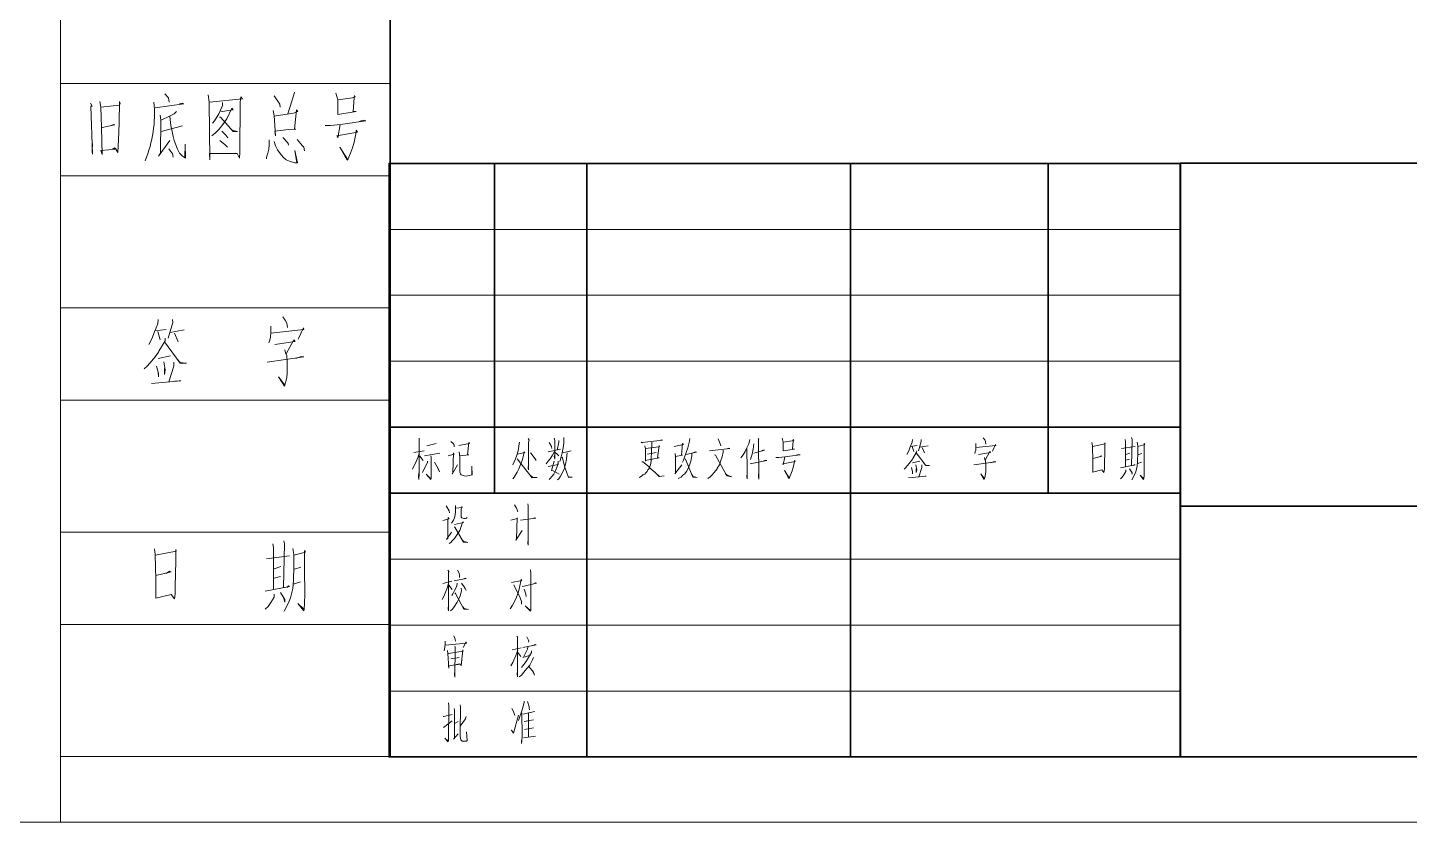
# Model space of a CAD drawing. Header units: millimetres. Extents: x 2819 to 3239, y 1479 to 1776.
# Drawn here: x 3026 to 3130.8, y 1478.6 to 1538.8 of the extents above; entities that cross this region are included whole.
import ezdxf

# ---------------------------------------------------------------- set-up
doc = ezdxf.new("R2010")
doc.units = ezdxf.units.MM
doc.layers.add('PDF2_几何图形', color=7, linetype='Continuous')
doc.layers.add('PDF_几何图形', color=7, linetype='Continuous')

msp = doc.modelspace()

# ---------------------------------------------------------------- linework, layer by layer
at = {"layer": 'PDF2_几何图形', "lineweight": 15}
msp.add_lwpolyline([(3028.52, 1478.6), (3238.52, 1478.6), (3238.52, 1775.6), (3028.52, 1775.6)], close=True, dxfattribs=at)
at = {"layer": 'PDF2_几何图形', "lineweight": 35}
for points in [[(3233.52, 1483.6), (3233.52, 1770.6), (3053.52, 1770.6), (3053.52, 1483.6)], [(3061.44, 1528.55), (3061.44, 1523.55), (3061.44, 1518.55), (3061.44, 1513.55), (3061.44, 1508.55), (3053.44, 1508.55)], [(3103.44, 1528.55), (3103.44, 1523.55), (3103.44, 1518.55), (3103.44, 1513.55), (3103.44, 1508.55), (3088.44, 1508.55), (3088.44, 1503.55), (3103.44, 1503.55), (3103.44, 1508.55), (3113.44, 1508.55), (3113.44, 1513.55), (3113.44, 1518.55), (3113.44, 1523.55), (3113.44, 1528.55), (3103.44, 1528.55), (3088.44, 1528.55), (3068.44, 1528.55), (3061.44, 1528.55), (3053.44, 1528.55), (3053.44, 1523.55), (3053.44, 1518.55), (3053.44, 1513.55), (3053.44, 1508.55), (3053.44, 1503.55), (3053.44, 1498.55), (3053.44, 1493.55), (3053.44, 1488.55), (3053.44, 1483.55), (3061.44, 1483.55), (3068.44, 1483.55), (3088.44, 1483.55), (3088.44, 1488.55), (3088.44, 1493.55), (3088.44, 1498.55), (3088.44, 1503.55), (3068.44, 1503.55), (3068.44, 1498.55), (3068.44, 1493.55), (3068.44, 1488.55), (3068.44, 1483.55)], [(3053.44, 1503.55), (3061.44, 1503.55), (3061.44, 1508.55), (3068.44, 1508.55), (3068.44, 1513.55), (3068.44, 1518.55), (3068.44, 1523.55), (3068.44, 1528.55)], [(3061.44, 1503.55), (3068.44, 1503.55), (3068.44, 1508.55), (3088.44, 1508.55), (3088.44, 1513.55), (3088.44, 1518.55), (3088.44, 1523.55), (3088.44, 1528.55)], [(3173.46, 1528.57), (3173.46, 1515.57), (3181.46, 1515.57), (3189.46, 1515.57), (3196.46, 1515.57), (3203.46, 1515.57), (3218.46, 1515.57), (3233.46, 1515.57), (3233.46, 1528.57), (3218.46, 1528.57), (3203.46, 1528.57), (3196.46, 1528.57), (3189.46, 1528.57), (3181.46, 1528.57), (3173.46, 1528.57), (3113.46, 1528.57), (3113.46, 1515.57), (3113.46, 1510.57), (3113.46, 1502.57), (3113.46, 1497.57), (3113.46, 1483.57), (3173.46, 1483.57), (3173.46, 1497.57)], [(3113.46, 1502.57), (3173.46, 1502.57), (3173.46, 1510.57)], [(3103.44, 1503.55), (3113.44, 1503.55), (3113.44, 1508.55)], [(3113.44, 1503.55), (3113.44, 1498.55), (3113.44, 1493.55), (3113.44, 1488.55), (3113.44, 1483.55), (3103.44, 1483.55), (3088.44, 1483.55)]]:
    msp.add_lwpolyline(points, dxfattribs=at)
at = {"layer": 'PDF2_几何图形', "lineweight": 15}
for points in [[(3053.52, 1534.6), (3028.52, 1534.6)], [(3036.42, 1533.83), (3036.7, 1533.52), (3036.75, 1533.2)], [(3039.72, 1533.75), (3039.78, 1533.2), (3039.83, 1528.83), (3039.81, 1529.3), (3041.93, 1529.3), (3041.76, 1529.34), (3041.46, 1529.3)], [(3039.81, 1533.2), (3042.31, 1533.44), (3042.2, 1533.6), (3042.15, 1533.2), (3042.12, 1529.38), (3042.09, 1528.95), (3041.9, 1529.3)], [(3044.71, 1533.67), (3045.15, 1533.04), (3045.17, 1532.81)], [(3046.25, 1533.95), (3046.22, 1533.75), (3045.75, 1532.3)], [(3049.4, 1533.87), (3049.54, 1533.36), (3049.54, 1532.26), (3050.94, 1532.49), (3050.72, 1532.49), (3050.78, 1533.52), (3050.8, 1533.71), (3050.86, 1533.6), (3050.67, 1533.52), (3049.54, 1533.36)], [(3030.78, 1533.12), (3030.92, 1532.89), (3030.81, 1532.89), (3030.94, 1529.26), (3030.92, 1529.46), (3030.94, 1530.05)], [(3031.5, 1533.24), (3031.58, 1532.81), (3031.63, 1531.27), (3031.66, 1529.23), (3031.58, 1529.54), (3032.74, 1529.62), (3032.6, 1529.74), (3032.46, 1529.62), (3032.71, 1529.62), (3032.87, 1529.38), (3032.9, 1530.33), (3032.96, 1531.59), (3032.98, 1533.24), (3033.04, 1533.08), (3032.98, 1532.97), (3031.58, 1532.81)], [(3035.68, 1532.77), (3037.86, 1533.08), (3037.75, 1533.12), (3037.53, 1533.08)], [(3037.3, 1532.49), (3037.14, 1532.3), (3036.78, 1532.14), (3036.15, 1531.82)], [(3040.63, 1532.53), (3040.77, 1532.49), (3041.6, 1532.61), (3041.52, 1532.73), (3041.13, 1531.94), (3040.83, 1531.51), (3040.55, 1531.15), (3040.27, 1530.88), (3040, 1530.64)], [(3040.8, 1533.16), (3040.8, 1532.93), (3040.52, 1532.3), (3040.19, 1531.78), (3040.05, 1531.59)], [(3044.65, 1532.57), (3044.73, 1532.18), (3044.82, 1530.64), (3044.76, 1531), (3045.81, 1531.11), (3046.36, 1531.15), (3046.25, 1531.15), (3046.41, 1532.61), (3046.52, 1532.49), (3046.19, 1532.37), (3044.73, 1532.14)], [(3031.66, 1531.27), (3032.63, 1531.47), (3032.54, 1531.51), (3032.35, 1531.43)], [(3036.06, 1532.22), (3036.12, 1531.82), (3036.09, 1529.34), (3035.95, 1529.11), (3036.81, 1530.29)], [(3037.77, 1531.39), (3036.15, 1530.96)], [(3036.81, 1532.1), (3036.89, 1531.43), (3036.97, 1530.96), (3037.06, 1530.6), (3037.14, 1530.29), (3037.25, 1529.97), (3037.39, 1529.62), (3037.55, 1529.34), (3037.77, 1529.11), (3037.91, 1528.99), (3037.99, 1528.95), (3037.97, 1530.01), (3037.94, 1528.99)], [(3040.58, 1532.06), (3040.66, 1532.06), (3041.6, 1530.96), (3041.93, 1530.96), (3041.6, 1531.04), (3041.43, 1531.11)], [(3048.6, 1531.43), (3048.99, 1531.43), (3049.76, 1531.51), (3051.66, 1531.78), (3051.47, 1531.82), (3051.16, 1531.74)], [(3049.73, 1531.51), (3049.54, 1530.48), (3049.48, 1530.64), (3051.05, 1530.92), (3050.94, 1531.08), (3050.94, 1530.92), (3050.78, 1530.17), (3050.67, 1529.74), (3050.5, 1529.34), (3050.39, 1529.03), (3050.31, 1528.83), (3050.25, 1528.79), (3049.7, 1529.78), (3050.28, 1528.87)], [(3040.61, 1530.29), (3040.99, 1529.97), (3041.18, 1529.78)], [(3040.74, 1531), (3041.05, 1530.68), (3041.21, 1530.48)], [(3044.35, 1530.33), (3044.35, 1529.97), (3044.32, 1529.62), (3044.24, 1529.34), (3044.15, 1529.03), (3044.13, 1528.91)], [(3044.71, 1530.21), (3044.82, 1529.89), (3044.98, 1529.58), (3045.17, 1529.3), (3045.39, 1529.03), (3045.64, 1528.83), (3045.89, 1528.71), (3046.28, 1528.6), (3046.5, 1528.6), (3046.28, 1529.54), (3046.44, 1528.6), (3046.47, 1528.6)], [(3045.37, 1530.52), (3045.73, 1530.13), (3045.78, 1530.05), (3045.81, 1529.93)], [(3046.47, 1530.37), (3046.88, 1529.89), (3046.97, 1529.78), (3047.02, 1529.5)], [(3036.73, 1529.66), (3036.92, 1529.38), (3037, 1529.3), (3037.06, 1529.03)], [(3053.52, 1527.6), (3028.52, 1527.6)], [(3053.44, 1523.55), (3061.44, 1523.55), (3068.44, 1523.55), (3088.44, 1523.55), (3103.44, 1523.55), (3113.44, 1523.55)], [(3053.44, 1518.55), (3061.44, 1518.55), (3068.44, 1518.55), (3088.44, 1518.55), (3103.44, 1518.55), (3113.44, 1518.55)], [(3053.52, 1517.6), (3028.52, 1517.6)], [(3035.91, 1516.71), (3035.89, 1516.4), (3035.64, 1515.77), (3035.44, 1515.26), (3035.2, 1514.82)], [(3037.02, 1516.71), (3037.04, 1516.48), (3036.68, 1515.3)], [(3045.37, 1516.91), (3045.56, 1516.67), (3045.67, 1516.44), (3045.73, 1516.12)], [(3035.66, 1515.85), (3036.52, 1515.97)], [(3035.89, 1515.81), (3036.08, 1515.18)], [(3036.82, 1515.73), (3037.9, 1515.93)], [(3037.15, 1515.69), (3037.43, 1515.02)], [(3044.46, 1516.2), (3044.46, 1515.73), (3044.43, 1515.37), (3044.38, 1515.14), (3044.32, 1514.94)], [(3044.46, 1515.69), (3046.97, 1515.97), (3046.94, 1516.08), (3046.55, 1515.22)], [(3036.46, 1515.3), (3036.44, 1515.1), (3035.97, 1514.31), (3035.94, 1514.23), (3035.69, 1513.88), (3035.28, 1513.41), (3035.09, 1513.17), (3034.87, 1512.97)], [(3036.41, 1515.02), (3037.59, 1513.41), (3038.06, 1513.41), (3037.59, 1513.45), (3037.37, 1513.72)], [(3044.76, 1514.82), (3046.3, 1515.06), (3046.22, 1515.18), (3045.62, 1514.11)], [(3036.85, 1513.96), (3035.91, 1513.76)], [(3036.35, 1513.52), (3036.46, 1512.89), (3036.41, 1512.54), (3036.41, 1513.01)], [(3037.1, 1513.48), (3037.1, 1513.17), (3036.74, 1511.99)], [(3044.18, 1513.48), (3046.97, 1513.88), (3046.77, 1513.92), (3046.36, 1513.76)], [(3045.53, 1514.43), (3045.59, 1514.19), (3045.67, 1513.96), (3045.7, 1513.52), (3045.7, 1512.62), (3045.67, 1512.34), (3045.62, 1512.11), (3045.59, 1511.91), (3045.5, 1511.67), (3045.06, 1512.38), (3045.53, 1511.75)], [(3053.44, 1513.55), (3061.44, 1513.55), (3068.44, 1513.55), (3088.44, 1513.55), (3103.44, 1513.55), (3113.44, 1513.55)], [(3035.8, 1513.17), (3035.94, 1512.62), (3035.94, 1512.38), (3035.91, 1512.74)], [(3035.42, 1511.87), (3037.65, 1512.07), (3037.51, 1512.07), (3037.18, 1512.03)], [(3053.52, 1510.6), (3028.52, 1510.6)], [(3055.73, 1507.72), (3055.72, 1505.05), (3055.68, 1504.58), (3055.67, 1504.81), (3055.7, 1505.1)], [(3056.3, 1507.15), (3057.01, 1507.32)], [(3058.12, 1507.48), (3058.33, 1507.29), (3058.38, 1507.17), (3058.38, 1507.06), (3058.37, 1507.25)], [(3058.73, 1507.17), (3059.54, 1507.32), (3059.49, 1507.39), (3059.39, 1506.47), (3059.49, 1506.47), (3058.8, 1506.39)], [(3063.32, 1507.43), (3063.31, 1507.29), (3063.23, 1506.77), (3063.13, 1506.42), (3063.03, 1506.16), (3062.93, 1505.92), (3062.81, 1505.71)], [(3063.99, 1507.69), (3064.05, 1507.58), (3064.02, 1507.43), (3064, 1505.33), (3063.99, 1505.45), (3064.02, 1505.73)], [(3065.59, 1507.39), (3065.75, 1507.1), (3065.78, 1506.94)], [(3065.97, 1507.72), (3066, 1507.55), (3066, 1506.14), (3065.97, 1506.32), (3066, 1506.47)], [(3066.31, 1507.55), (3066.31, 1507.41), (3066.18, 1506.82)], [(3066.69, 1507.77), (3066.69, 1507.62), (3066.68, 1507.34), (3066.63, 1506.99), (3066.56, 1506.61), (3066.49, 1506.3), (3066.41, 1506.02), (3066.4, 1505.95)], [(3073.36, 1507.43), (3073.34, 1506.63), (3073.32, 1506.23), (3073.31, 1505.99), (3073.27, 1505.71), (3073.22, 1505.57), (3073.16, 1505.43), (3073.07, 1505.31), (3073.01, 1505.19), (3072.91, 1505.1), (3072.83, 1505), (3072.69, 1504.93), (3072.58, 1504.84), (3072.45, 1504.76), (3072.4, 1504.74)], [(3072.55, 1507.41), (3072.61, 1507.36), (3072.64, 1507.39), (3074.18, 1507.58), (3074.13, 1507.6), (3073.95, 1507.55)], [(3072.83, 1507.13), (3072.88, 1506.91), (3072.88, 1505.99), (3072.86, 1506.04), (3073.92, 1506.23), (3073.8, 1506.23), (3073.92, 1507.17), (3073.95, 1507.1), (3073.9, 1507.06), (3072.88, 1506.94)], [(3075.07, 1507.1), (3075.78, 1507.25), (3075.7, 1507.32), (3075.62, 1506.42), (3075.7, 1506.42), (3075.17, 1506.32), (3075.14, 1506.56), (3075.17, 1506.28), (3075.15, 1505.12)], [(3076.24, 1507.69), (3076.2, 1507.39), (3076.1, 1506.99), (3075.85, 1506.28), (3075.78, 1506.06), (3075.7, 1505.9)], [(3078.39, 1507.67), (3078.51, 1507.43), (3078.56, 1507.29), (3078.6, 1507.13)], [(3080.8, 1507.62), (3080.72, 1507.29), (3080.58, 1506.99), (3080.44, 1506.7), (3080.3, 1506.47), (3080.19, 1506.32), (3080.12, 1506.23)], [(3081.1, 1507.29), (3081.05, 1506.89), (3080.98, 1506.51), (3080.9, 1506.28), (3080.85, 1506.11)], [(3081.44, 1507.72), (3081.49, 1507.62), (3081.46, 1507.67), (3081.48, 1504.62), (3081.46, 1504.84), (3081.48, 1505.24)], [(3083.25, 1507.72), (3083.33, 1507.41), (3083.33, 1506.75), (3084.18, 1506.89), (3084.04, 1506.89), (3084.08, 1507.51), (3084.09, 1507.62), (3084.13, 1507.55), (3084.01, 1507.51), (3083.33, 1507.41)], [(3093.13, 1507.62), (3093.11, 1507.43), (3092.96, 1507.06), (3092.85, 1506.75), (3092.7, 1506.49)], [(3092.98, 1507.1), (3093.49, 1507.17)], [(3093.79, 1507.62), (3093.8, 1507.48), (3093.59, 1506.77)], [(3093.67, 1507.03), (3094.32, 1507.15)], [(3097.95, 1507.32), (3097.95, 1507.03), (3097.94, 1506.82), (3097.9, 1506.68), (3097.87, 1506.56)], [(3097.95, 1507.01), (3099.46, 1507.17), (3099.44, 1507.25), (3099.21, 1506.73)], [(3098.5, 1507.74), (3098.62, 1507.6), (3098.68, 1507.46), (3098.71, 1507.27)], [(3106.75, 1507.39), (3106.78, 1507.13), (3106.82, 1505.99), (3106.82, 1505.14), (3107.51, 1505.31), (3107.66, 1505.12), (3107.69, 1505.36), (3107.69, 1505.66), (3107.73, 1506.84), (3107.73, 1507.36), (3107.74, 1507.29), (3106.8, 1507.1)], [(3109.26, 1507.62), (3109.29, 1507.46), (3109.29, 1505.57)], [(3109.76, 1507.77), (3109.79, 1507.62), (3109.74, 1505.64)], [(3110.17, 1507.41), (3110.22, 1507.13), (3110.22, 1506.58), (3110.2, 1505.97), (3110.17, 1505.59), (3110.07, 1505.17), (3109.97, 1504.93), (3109.77, 1504.55)], [(3110.22, 1507.1), (3110.75, 1507.25), (3110.7, 1507.32), (3110.7, 1506.47), (3110.71, 1505.33), (3110.7, 1504.91), (3110.68, 1504.65), (3110.66, 1504.58), (3110.4, 1504.91), (3110.65, 1504.67)], [(3055.73, 1506.61), (3055.65, 1506.3), (3055.5, 1505.95), (3055.2, 1505.36)], [(3055.32, 1506.63), (3056.1, 1506.77)], [(3055.77, 1506.35), (3056.03, 1506.02)], [(3056.13, 1506.39), (3057.29, 1506.58)], [(3056.59, 1506.39), (3056.64, 1506.25), (3056.64, 1504.98), (3056.63, 1504.69), (3056.61, 1504.6), (3056.26, 1505), (3056.61, 1504.65)], [(3057.92, 1506.39), (3058.38, 1506.51), (3058.32, 1506.61), (3058.28, 1505.12), (3058.22, 1504.98), (3058.63, 1505.69)], [(3058.76, 1506.68), (3058.8, 1506.3), (3058.8, 1505.43), (3058.81, 1505.14), (3058.85, 1505.02), (3058.91, 1504.95), (3058.99, 1504.91), (3059.14, 1504.86), (3059.29, 1504.84), (3059.74, 1504.93), (3059.71, 1505.59), (3059.71, 1504.93)], [(3063.16, 1506.51), (3063.72, 1506.63), (3063.67, 1506.68), (3063.64, 1506.44), (3063.56, 1506.11), (3063.39, 1505.64), (3063.29, 1505.4), (3063.16, 1505.14), (3062.93, 1504.76), (3062.83, 1504.65)], [(3063.16, 1506.16), (3064.3, 1504.72), (3064.68, 1504.74), (3064.32, 1504.76), (3064.12, 1504.95)], [(3064.15, 1506.61), (3064.18, 1506.58), (3064.52, 1506.16), (3064.6, 1506.02)], [(3065.98, 1506.7), (3065.82, 1506.42), (3065.65, 1506.16), (3065.5, 1505.97), (3065.34, 1505.78)], [(3065.49, 1506.68), (3066.45, 1506.89)], [(3066, 1506.65), (3066.21, 1506.49), (3066.31, 1506.37)], [(3066.94, 1506.61), (3066.89, 1506.16), (3066.84, 1505.85), (3066.71, 1505.38), (3066.45, 1504.84), (3066.3, 1504.65), (3066.2, 1504.55)], [(3066.54, 1506.28), (3066.58, 1506.23), (3066.76, 1505.5), (3066.89, 1505.17), (3067.01, 1504.81), (3067.04, 1504.74), (3067.32, 1504.76), (3067.04, 1504.79), (3066.96, 1504.95)], [(3066.58, 1506.61), (3067.24, 1506.75)], [(3073.04, 1506.51), (3073.69, 1506.63)], [(3076.39, 1506.56), (3076.39, 1506.39), (3076.33, 1505.99), (3076.26, 1505.76), (3076.1, 1505.38), (3076, 1505.19), (3075.86, 1505.02), (3075.72, 1504.91), (3075.58, 1504.76), (3075.47, 1504.72), (3075.37, 1504.67)], [(3075.86, 1506.16), (3075.91, 1506.14), (3076.48, 1504.76), (3076.81, 1504.74), (3076.49, 1504.81), (3076.39, 1504.98)], [(3075.95, 1506.49), (3076.76, 1506.65), (3076.66, 1506.68), (3076.53, 1506.63)], [(3078.77, 1506.8), (3078.77, 1506.65), (3078.69, 1506.3), (3078.6, 1506.02), (3078.49, 1505.71), (3078.32, 1505.45), (3078.31, 1505.4), (3078.21, 1505.28), (3078.08, 1505.1), (3077.93, 1504.95), (3077.78, 1504.79), (3077.61, 1504.67)], [(3077.73, 1506.75), (3079.28, 1506.94), (3079.17, 1506.96), (3079.07, 1506.91)], [(3078.13, 1506.47), (3078.19, 1506.42), (3079.05, 1504.86), (3079.43, 1504.79), (3079.07, 1504.91), (3078.94, 1505.05)], [(3080.58, 1506.91), (3080.6, 1505.38), (3080.6, 1504.65), (3080.58, 1504.79), (3080.6, 1505.07)], [(3081.1, 1506.58), (3081.92, 1506.8), (3081.82, 1506.8), (3081.69, 1506.73)], [(3082.77, 1506.25), (3083, 1506.25), (3083.46, 1506.3), (3084.61, 1506.47), (3084.49, 1506.49), (3084.31, 1506.44)], [(3083.45, 1506.3), (3083.33, 1505.69), (3083.3, 1505.78), (3084.24, 1505.95), (3084.18, 1506.04), (3084.18, 1505.95), (3084.08, 1505.5), (3084.01, 1505.24), (3083.91, 1505), (3083.84, 1504.81), (3083.8, 1504.69), (3083.76, 1504.67), (3083.43, 1505.26), (3083.78, 1504.72)], [(3093.46, 1506.77), (3093.44, 1506.65), (3093.16, 1506.18), (3093.14, 1506.14), (3092.99, 1505.92), (3092.75, 1505.64), (3092.63, 1505.5), (3092.5, 1505.38)], [(3093.11, 1507.08), (3093.23, 1506.7)], [(3093.42, 1506.61), (3094.14, 1505.64), (3094.42, 1505.64), (3094.14, 1505.66), (3094, 1505.83)], [(3093.87, 1507.01), (3094.04, 1506.61)], [(3098.14, 1506.49), (3099.06, 1506.63), (3099.01, 1506.7), (3098.65, 1506.06)], [(3098.6, 1506.25), (3098.63, 1506.11), (3098.68, 1505.97), (3098.7, 1505.71), (3098.7, 1505.17), (3098.68, 1505), (3098.65, 1504.86), (3098.63, 1504.74), (3098.58, 1504.6), (3098.32, 1505.02), (3098.6, 1504.65)], [(3106.82, 1506.18), (3107.51, 1506.35), (3107.44, 1506.37), (3107.28, 1506.28)], [(3108.98, 1506.94), (3110.02, 1507.08)], [(3109.31, 1506.49), (3109.62, 1506.58)], [(3109.33, 1506.06), (3109.61, 1506.14)], [(3110.23, 1506.47), (3110.53, 1506.56)], [(3056.36, 1505.99), (3056.35, 1505.9), (3055.97, 1505.12)], [(3056.87, 1505.9), (3057.19, 1505.38), (3057.26, 1505.17), (3057.12, 1505.5)], [(3065.49, 1505.57), (3066.25, 1505.73), (3066.26, 1505.97), (3066.26, 1505.85), (3066.18, 1505.57), (3066.05, 1505.24), (3065.93, 1504.98), (3065.78, 1504.81), (3065.65, 1504.67), (3065.57, 1504.6)], [(3065.95, 1505.99), (3065.75, 1505.28), (3065.87, 1505.24), (3066.16, 1505.1), (3066.33, 1505)], [(3072.61, 1505.92), (3072.69, 1505.92), (3073.04, 1505.64), (3073.32, 1505.38), (3073.59, 1505.14), (3073.93, 1504.81), (3074.31, 1504.86), (3073.95, 1504.81), (3073.82, 1504.93)], [(3075.1, 1505.02), (3075.65, 1505.71)], [(3080.82, 1505.78), (3082.09, 1506.04), (3081.99, 1506.06), (3081.82, 1505.99)], [(3093.06, 1505.5), (3093.14, 1505.17), (3093.14, 1505.02), (3093.13, 1505.24)], [(3093.69, 1505.97), (3093.13, 1505.85)], [(3093.39, 1505.71), (3093.46, 1505.33), (3093.42, 1505.12), (3093.42, 1505.4)], [(3093.84, 1505.69), (3093.84, 1505.5), (3093.62, 1504.79)], [(3097.79, 1505.69), (3099.46, 1505.92), (3099.34, 1505.95), (3099.09, 1505.85)], [(3108.91, 1505.47), (3110.02, 1505.69), (3109.97, 1505.71), (3109.9, 1505.64)], [(3109.33, 1505.33), (3109.31, 1505.19), (3109.16, 1504.95), (3109.04, 1504.76), (3108.91, 1504.65)], [(3109.61, 1505.4), (3109.8, 1505.1), (3109.8, 1504.98), (3109.74, 1505.19)], [(3110.2, 1505.8), (3110.23, 1505.8), (3110.52, 1505.9)], [(3092.83, 1504.72), (3094.17, 1504.84), (3094.09, 1504.84), (3093.89, 1504.81)], [(3057.77, 1502.58), (3057.99, 1502.22), (3058.02, 1502.06)], [(3058.47, 1502.62), (3058.48, 1502.39), (3058.48, 1502.13), (3058.45, 1501.91), (3058.4, 1501.68), (3058.33, 1501.51), (3058.17, 1501.28)], [(3058.5, 1502.41), (3058.99, 1502.46), (3058.95, 1502.55), (3058.9, 1502.34), (3058.9, 1501.82), (3058.91, 1501.75), (3058.95, 1501.68), (3059.11, 1501.63), (3059.24, 1501.63), (3059.31, 1501.65), (3059.36, 1501.7)], [(3062.95, 1502.67), (3063.09, 1502.41), (3063.16, 1502.29), (3063.19, 1502.13)], [(3063.97, 1502.74), (3063.99, 1502.58), (3063.99, 1499.6), (3063.97, 1499.79), (3063.99, 1500.05)], [(3057.51, 1501.49), (3057.99, 1501.61), (3057.92, 1501.7), (3057.9, 1501.49), (3057.89, 1500.14), (3057.79, 1500.05), (3058.17, 1500.59)], [(3058.4, 1501.18), (3059.09, 1501.32), (3059.04, 1501.39), (3058.96, 1501.18), (3058.88, 1500.95), (3058.8, 1500.73), (3058.7, 1500.57), (3058.56, 1500.33), (3058.4, 1500.12), (3058.23, 1499.95), (3058.12, 1499.81), (3058, 1499.74)], [(3058.38, 1500.97), (3058.42, 1500.97), (3059.08, 1499.84), (3059.41, 1499.81), (3059.08, 1499.91), (3058.99, 1500)], [(3062.68, 1501.51), (3063.18, 1501.63), (3063.14, 1501.68), (3063.11, 1500.1), (3063.04, 1500), (3063.52, 1500.71)], [(3063.41, 1501.51), (3064.57, 1501.65), (3064.5, 1501.68), (3064.35, 1501.63)], [(3053.52, 1500.6), (3028.52, 1500.6)], [(3045.45, 1499.95), (3045.5, 1499.71), (3045.42, 1496.41)], [(3035.64, 1499.32), (3035.69, 1498.89), (3035.75, 1497), (3035.75, 1495.58), (3036.9, 1495.86), (3037.15, 1495.54), (3037.21, 1495.93), (3037.21, 1496.45), (3037.26, 1498.41), (3037.26, 1499.28), (3037.29, 1499.16), (3035.72, 1498.85)], [(3044.15, 1498.57), (3045.89, 1498.81)], [(3044.62, 1499.71), (3044.68, 1499.44), (3044.68, 1496.29)], [(3046.14, 1499.36), (3046.22, 1498.89), (3046.22, 1497.98), (3046.19, 1496.96), (3046.14, 1496.33), (3045.97, 1495.62), (3045.81, 1495.23), (3045.48, 1494.6)], [(3046.22, 1498.85), (3047.1, 1499.08), (3047.02, 1499.2), (3047.02, 1497.78), (3047.05, 1495.89), (3047.02, 1495.19), (3046.99, 1494.75), (3046.97, 1494.63), (3046.52, 1495.19), (3046.94, 1494.79)], [(3044.71, 1497.82), (3045.23, 1497.98)], [(3046.25, 1497.78), (3046.75, 1497.94)], [(3053.44, 1498.55), (3061.44, 1498.55), (3068.44, 1498.55), (3088.44, 1498.55), (3103.44, 1498.55), (3113.44, 1498.55)], [(3057.9, 1497.72), (3057.99, 1497.58), (3057.95, 1497.62), (3057.95, 1494.62), (3057.92, 1494.79), (3057.95, 1495.05)], [(3058.63, 1497.72), (3058.75, 1497.48), (3058.78, 1497.34), (3058.78, 1497.17)], [(3064.15, 1497.74), (3064.19, 1497.46), (3064.19, 1495.52), (3064.2, 1494.91), (3064.19, 1494.65), (3064.17, 1494.6), (3063.77, 1495), (3064.17, 1494.65)], [(3035.75, 1497.31), (3036.9, 1497.59), (3036.79, 1497.63), (3036.52, 1497.47)], [(3044.73, 1497.11), (3045.2, 1497.23)], [(3046.19, 1496.68), (3046.25, 1496.68), (3046.72, 1496.84)], [(3057.95, 1496.7), (3057.85, 1496.35), (3057.72, 1496.04), (3057.61, 1495.76), (3057.46, 1495.5)], [(3058.2, 1496.89), (3057.52, 1496.7)], [(3058.6, 1496.73), (3058.58, 1496.51), (3058.4, 1496.16), (3058.28, 1495.92), (3058.2, 1495.8)], [(3058.37, 1496.91), (3059.28, 1497.08), (3059.21, 1497.1), (3059.11, 1497.06)], [(3058.93, 1496.73), (3059.14, 1496.44), (3059.21, 1496.32), (3059.28, 1496.16)], [(3062.71, 1496.77), (3063.51, 1496.94), (3063.46, 1497.01), (3063.33, 1496.39), (3063.26, 1496.06), (3063.11, 1495.66), (3062.95, 1495.33), (3062.93, 1495.28), (3062.8, 1495.05), (3062.61, 1494.79)], [(3063.54, 1496.49), (3063.59, 1496.47), (3064.63, 1496.73), (3064.55, 1496.75), (3064.48, 1496.7)], [(3044.04, 1496.13), (3045.89, 1496.48), (3045.81, 1496.52), (3045.7, 1496.41)], [(3044.73, 1495.89), (3044.71, 1495.66), (3044.46, 1495.26), (3044.26, 1494.95), (3044.04, 1494.75)], [(3045.2, 1496.01), (3045.53, 1495.5), (3045.53, 1495.3), (3045.42, 1495.66)], [(3057.97, 1496.58), (3058.22, 1496.25)], [(3058.91, 1496.35), (3058.93, 1496.14), (3058.83, 1495.78), (3058.71, 1495.5), (3058.6, 1495.28), (3058.38, 1494.93), (3058.25, 1494.76), (3058.1, 1494.62)], [(3058.43, 1495.99), (3058.48, 1495.95), (3059.11, 1494.76), (3059.46, 1494.74), (3059.13, 1494.81), (3059.04, 1494.93)], [(3062.9, 1496.61), (3063.38, 1495.62), (3063.47, 1495.33), (3063.49, 1495.14)], [(3063.67, 1496.28), (3063.82, 1495.9), (3063.84, 1495.71)], [(3053.52, 1493.6), (3028.52, 1493.6)], [(3053.44, 1493.55), (3061.44, 1493.55), (3068.44, 1493.55), (3088.44, 1493.55), (3103.44, 1493.55), (3113.44, 1493.55)], [(3058.35, 1492.74), (3058.45, 1492.48), (3058.48, 1492.32)], [(3063.13, 1492.72), (3063.19, 1492.6), (3063.18, 1492.62), (3063.18, 1489.62), (3063.16, 1489.84), (3063.18, 1490.1)], [(3063.89, 1492.67), (3064.02, 1492.41), (3064.04, 1492.32), (3064.02, 1492.25)], [(3057.7, 1492.32), (3057.7, 1492.08), (3057.67, 1491.91), (3057.64, 1491.73), (3057.61, 1491.61)], [(3057.7, 1492.03), (3059.31, 1492.17), (3059.28, 1492.27), (3059.06, 1491.84)], [(3057.87, 1491.63), (3057.9, 1491.39), (3057.97, 1490.28), (3057.95, 1490.47), (3058.85, 1490.59), (3058.75, 1490.62), (3058.55, 1490.57)], [(3058.85, 1490.59), (3058.91, 1490.45), (3059.03, 1491.68), (3059.06, 1491.58), (3057.94, 1491.39)], [(3058.42, 1491.96), (3058.45, 1491.91), (3058.43, 1489.6), (3058.4, 1489.81), (3058.43, 1490.1)], [(3063.19, 1491.65), (3063.04, 1491.25), (3062.81, 1490.71), (3062.66, 1490.47)], [(3063.46, 1491.82), (3062.76, 1491.68)], [(3063.19, 1491.47), (3063.43, 1491.16)], [(3064.25, 1491.61), (3064.24, 1491.47), (3064.02, 1491.09), (3063.84, 1490.8), (3063.47, 1490.33)], [(3063.59, 1491.84), (3064.58, 1492.06), (3064.52, 1492.08), (3064.38, 1492.01)], [(3063.95, 1491.89), (3063.94, 1491.73), (3063.62, 1491.11), (3063.59, 1491.09), (3064.15, 1491.28)], [(3058.12, 1490.99), (3058.76, 1491.09)], [(3064.38, 1491.09), (3064.32, 1490.92), (3064.1, 1490.5), (3063.89, 1490.26), (3063.66, 1489.98), (3063.47, 1489.76), (3063.31, 1489.62)], [(3064.04, 1490.4), (3064.4, 1489.98), (3064.47, 1489.76), (3064.35, 1490.02)], [(3053.44, 1488.55), (3061.44, 1488.55), (3068.44, 1488.55), (3088.44, 1488.55), (3103.44, 1488.55), (3113.44, 1488.55)], [(3057.94, 1487.65), (3057.96, 1487.43), (3057.93, 1484.79), (3057.91, 1484.69), (3057.66, 1484.98), (3057.91, 1484.74)], [(3058.37, 1487.22), (3058.41, 1487.08), (3058.39, 1484.98), (3058.33, 1484.91), (3058.67, 1485.31)], [(3058.82, 1487.51), (3058.85, 1487.36), (3058.82, 1485.47), (3058.84, 1485.26), (3058.84, 1485.1), (3058.85, 1484.98), (3058.89, 1484.86), (3058.94, 1484.79), (3058.97, 1484.76), (3059.05, 1484.74), (3059.3, 1484.74), (3059.35, 1484.79), (3059.37, 1484.81), (3059.32, 1485.47), (3059.35, 1484.79), (3059.32, 1484.76)], [(3062.75, 1487.22), (3062.88, 1486.99), (3062.98, 1486.7)], [(3063.69, 1487.79), (3063.69, 1487.67), (3063.54, 1487.13), (3063.24, 1486.32)], [(3063.94, 1487.77), (3064.07, 1487.36), (3064.07, 1487.27), (3064.09, 1487.13)], [(3057.55, 1486.61), (3057.58, 1486.61), (3058.21, 1486.77)], [(3057.56, 1485.78), (3058.21, 1486.28)], [(3058.67, 1486.23), (3058.41, 1486.09)], [(3059.28, 1486.63), (3059.23, 1486.44), (3058.84, 1485.9)], [(3062.7, 1485.57), (3062.71, 1485.59), (3062.88, 1485.36), (3063.24, 1486.73)], [(3063.51, 1486.89), (3063.52, 1485.14), (3063.51, 1484.81), (3063.49, 1484.58), (3063.49, 1484.79)], [(3063.61, 1486.8), (3064.47, 1486.99), (3064.43, 1487.01), (3064.27, 1486.96), (3064, 1486.89), (3064, 1485.05)], [(3063.69, 1486.25), (3064.38, 1486.37)], [(3063.64, 1485), (3064.55, 1485.12)], [(3063.71, 1485.64), (3064.4, 1485.76)], [(3053.52, 1483.6), (3028.52, 1483.6)]]:
    msp.add_lwpolyline(points, dxfattribs=at)
msp.add_arc((3026.35, 1532.3), 9.29, 337.5361, 5.5531, dxfattribs=at)
at = {"layer": 'PDF_几何图形', "lineweight": 15}
msp.add_lwpolyline([(2818.52, 1478.6), (3028.52, 1478.6), (3028.52, 1775.6), (2818.52, 1775.6)], close=True, dxfattribs=at)

doc.saveas('drawing.dxf')
